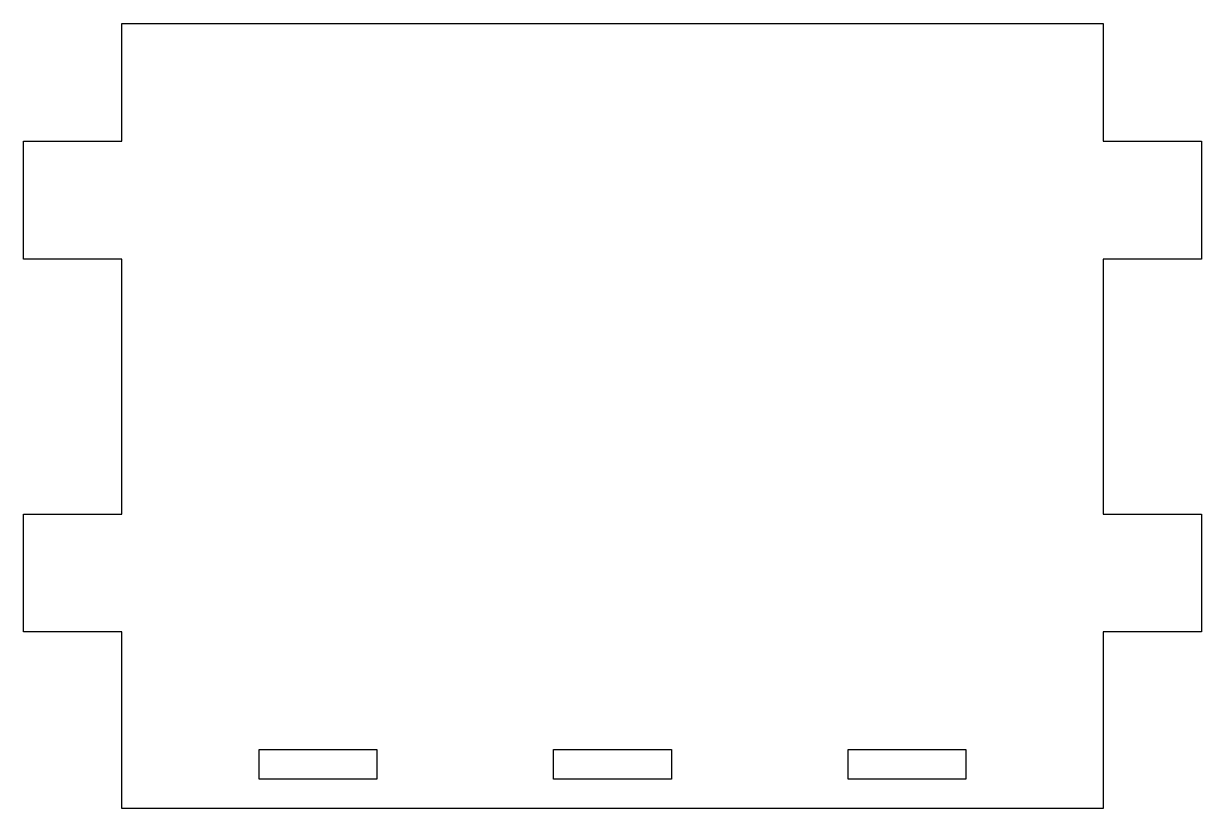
# Model space of a CAD drawing. Extents: x -2.6 to 29.1, y 4 to 25.1.
import ezdxf

# ---------------------------------------------------------------- set-up
doc = ezdxf.new("R2010")
doc.units = 0

msp = doc.modelspace()

# ---------------------------------------------------------------- linework, layer by layer
at = {"layer": 'Layer 1', "color": 7}
msp.add_lwpolyline([(0, 25.1354), (26.4583, 25.1354), (26.4583, 21.960404), (29.10413, 21.960404), (29.10413, 18.785408), (26.4583, 18.785408), (26.4583, 11.90625), (29.10413, 11.90625), (29.10413, 8.731254), (26.4583, 8.731254), (26.4583, 3.96876), (0, 3.96876), (0, 8.731254), (-2.64583, 8.731254), (-2.64583, 11.90625), (0, 11.90625), (0, 18.785408), (-2.64583, 18.785408), (-2.64583, 21.960404), (0, 21.960404), (0, 25.1354)], close=True, dxfattribs=at)
at = {"layer": 'Layer 1', "color": 10}
for points in [[(3.704162, 5.556258), (6.879158, 5.556258), (6.879158, 4.762509), (3.704162, 4.762509), (3.704162, 5.556258)], [(11.641652, 5.556258), (14.816648, 5.556258), (14.816648, 4.762509), (11.641652, 4.762509), (11.641652, 5.556258)], [(19.579142, 5.556258), (22.754138, 5.556258), (22.754138, 4.762509), (19.579142, 4.762509), (19.579142, 5.556258)]]:
    msp.add_lwpolyline(points, dxfattribs=at)

doc.saveas('drawing.dxf')
